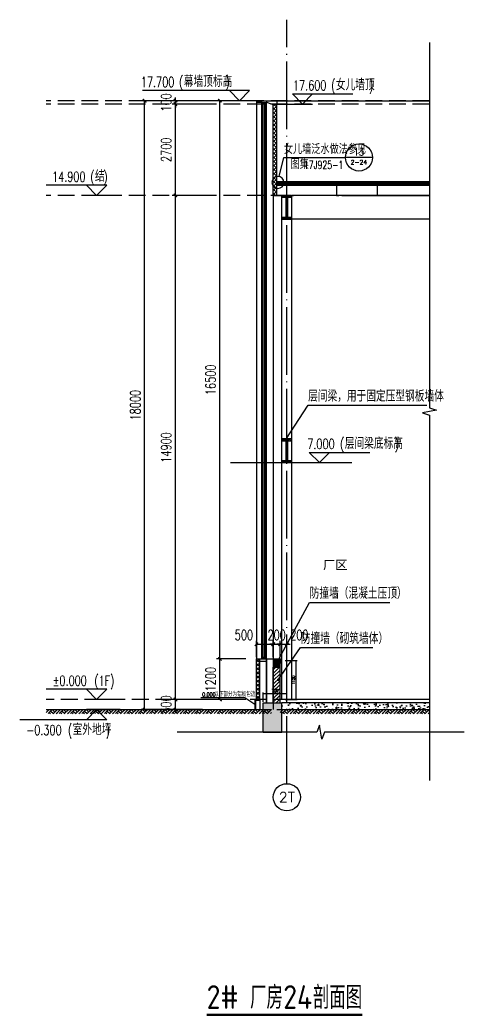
# Model space of a CAD drawing. Extents: x -1899985 to -450366, y 556196 to 2151267.
# Drawn here: x -1001300 to -988159, y 558897 to 588346 of the extents above; entities that cross this region are included whole.
import ezdxf
from ezdxf.enums import TextEntityAlignment as Align

# ---------------------------------------------------------------- set-up
doc = ezdxf.new("R2010")
doc.units = 0
doc.header["$LTSCALE"] = 1000
doc.header["$MEASUREMENT"] = 0
for name, pattern in [('__DASH', [0.35, 0.25, -0.1]), ('DASH', [0.35, 0.25, -0.1]), ('DOTE', [2.42, 2, -0.2, 0.02, -0.2])]:
    doc.linetypes.add(name, pattern=pattern)
doc.layers.get('Defpoints').update_dxf_attribs({"color": 210})
for name, color, linetype in [('A-AXIS-D', 1, 'Continuous'), ('A-AXIS-DOTE', 14, 'DOTE'), ('A-AXIS-DP', 126, 'Continuous'), ('A-AXIS-SYMB', 3, 'Continuous'), ('A-CURTAIN', 134, 'Continuous'), ('A-HATCH-1', 252, 'Continuous'), ('A-HATCH-2', 251, 'Continuous'), ('A-LIN-V', 9, 'Continuous'), ('A-SFCE', 30, 'Continuous'), ('A-WINDOW', 140, 'Continuous'), ('AS-COLN', 6, 'Continuous'), ('AS-WALL', 40, 'Continuous'), ('DIM_ELEV', 3, 'Continuous'), ('DIM_LEAD', 3, 'Continuous'), ('DIM_SYMB', 3, 'Continuous'), ('PUB_HATCH', 8, 'Continuous'), ('PUB_TEXT', 7, 'Continuous'), ('建-墙-填充', 8, 'Continuous'), ('建-柱-钢', 9, 'Continuous')]:
    doc.layers.add(name, color=color, linetype=linetype)
doc.styles.add('_TCH_AXIS', font='COMPLEX', dxfattribs={"bigfont": 'GBCBIG'})
doc.styles.add('_TCH_DIM', font='SIMPLEX', dxfattribs={"bigfont": 'GBCBIG'})
doc.styles.add('_TCH_DIM_T3', font='SIMPLEX', dxfattribs={"width": 0.705882, "bigfont": 'GBCBIG'})
doc.styles.get("Standard").update_dxf_attribs({"font": 'gbenor.shx', "bigfont": 'gbcbig.shx'})
doc.styles.add('图框', font='')
doc.styles.get('图框').set_extended_font_data('SimSun')
doc.dimstyles.new('_TCH_ARCH&&100', dxfattribs={"dimtxt": 297.5, "dimasz": 100, "dimexe": 100, "dimexo": 100, "dimgap": 126.25, "dimtad": 1, "dimdec": 0, "dimzin": 0, "dimdsep": 46, "dimtxsty": '_TCH_DIM_T3', "dimblk": 'ARCHTICK', "dimcen": 0.09, "dimclrt": 7, "dimazin": 2, "dimtfac": 1, "dimtdec": 0, "dimtix": 1, "dimtmove": 2, "dimatfit": 3, "dimfxl": 0, "dimtolj": 1, "dimtzin": 0, "dimarcsym": 0})
doc.dimstyles.new('_TCH_ARCH&&30', dxfattribs={"dimtxt": 89.25, "dimasz": 30, "dimexe": 30, "dimexo": 30, "dimgap": 37.875, "dimtad": 1, "dimdec": 0, "dimzin": 0, "dimdsep": 46, "dimtxsty": '_TCH_DIM_T3', "dimblk": 'ARCHTICK', "dimcen": 0.09, "dimclrt": 7, "dimazin": 2, "dimtfac": 1, "dimtdec": 0, "dimtix": 1, "dimtmove": 2, "dimatfit": 3, "dimfxl": 0, "dimtolj": 1, "dimtzin": 0, "dimarcsym": 0})
pattern_1 = [(45, (60, 0), (-60.000061, 60.000061), []), (135, (60, 0), (-60.000061, -60.000061), [])]
pattern_2 = [(45, (0, 0), (-35.355339, 35.355339), []), (45, (23.57, 0), (-35.355339, 35.355339), [])]

# ---------------------------------------------------------------- blocks, each defined once
blk = doc.blocks.new('42343')
at = {"layer": 'A-CURTAIN', "const_width": 15}
blk.add_lwpolyline([(-1579953, 568257), (-1580003, 568257), (-1580003, 567957)], dxfattribs=at)
at = {"layer": 'A-CURTAIN'}
blk.add_lwpolyline([(-1579953, 568237), (-1579983, 568237), (-1579983, 567957)], dxfattribs=at)
at = {"layer": 'A-LIN-V'}
blk.add_line((-1579853, 568237), (-1579853, 567957), dxfattribs=at)
at = {"layer": 'DIM_LEAD'}
for p, q in [((-1580293, 568303), (-1581600, 568303)), ((-1580003, 568107), (-1580293, 568303))]:
    blk.add_line(p, q, dxfattribs=at)
blk.add_lwpolyline([(-1580003, 568107, 0, 32, 0), (-1580102, 568175, 0, 0, 0)], format="xyseb", dxfattribs=at)
at = {"layer": 'PUB_TEXT', "style": '_TCH_DIM', "width": 0.705882}
blk.add_text('0.000', height=119, dxfattribs=at).set_placement((-1581558, 568345))
at = {"layer": 'PUB_TEXT', "style": '_TCH_DIM'}
blk.add_text('以下部分为铝板包边', height=135, dxfattribs=at).set_placement((-1581198, 568345))
blk = doc.blocks.new('_ArchTick')
at = {"color": 0, "linetype": 'ByBlock', "const_width": 0.4}
blk.add_lwpolyline([(-0.5, -0.5), (0.5, 0.5)], dxfattribs=at)
blk = doc.blocks.new('*D115')
at = {"layer": 'A-AXIS-DP', "color": 0, "lineweight": -2}
for p, q in [((-994103, 568187), (-994103, 568468)), ((-994103, 568438), (-993403, 568438)), ((-993403, 568187), (-993403, 568468))]:
    blk.add_line(p, q, dxfattribs=at)
at = {"layer": 'Defpoints', "color": 0}
for p in [(-993403, 568438), (-994103, 568157), (-993403, 568157)]:
    blk.add_point(p, dxfattribs=at)
at = {"layer": 'A-AXIS-DP', "color": 0, "lineweight": -2, "xscale": 30, "yscale": 30, "zscale": 30, "rotation": 180}
blk.add_blockref('_ArchTick', (-994103, 568438), dxfattribs=at)
at = {"layer": 'A-AXIS-DP', "color": 0, "lineweight": -2, "xscale": 30, "yscale": 30, "zscale": 30}
blk.add_blockref('_ArchTick', (-993403, 568438), dxfattribs=at)
at = {"layer": 'A-AXIS-DP', "color": 7, "insert": (-993753, 568520), "char_height": 89.2, "attachment_point": 5, "style": '_TCH_DIM_T3'}
blk.add_mtext('\\A1;700', dxfattribs=at)
blk = doc.blocks.new('*D116')
at = {"layer": 'A-AXIS-DP', "color": 0, "lineweight": -2}
for p, q in [((-993449, 569407), (-993098, 569407)), ((-993128, 568257), (-993128, 569407)), ((-993449, 568257), (-993098, 568257))]:
    blk.add_line(p, q, dxfattribs=at)
at = {"layer": 'Defpoints', "color": 0}
for p in [(-993479, 569407), (-993128, 569407), (-993479, 568257)]:
    blk.add_point(p, dxfattribs=at)
at = {"layer": 'A-AXIS-DP', "color": 0, "lineweight": -2, "xscale": 30, "yscale": 30, "zscale": 30}
for p, rotation in [((-993128, 569407), 90), ((-993128, 568257), 270)]:
    blk.add_blockref('_ArchTick', p, dxfattribs=dict(at, rotation=rotation))
at = {"layer": 'A-AXIS-DP', "color": 7, "insert": (-993211, 568832), "char_height": 89.2, "attachment_point": 5, "rotation": 90, "style": '_TCH_DIM_T3'}
blk.add_mtext('\\A1;1150', dxfattribs=at)
blk = doc.blocks.new('*D139')
at = {"layer": 'A-AXIS-DP', "color": 0, "lineweight": -2}
for p, q in [((-994303, 569507), (-994303, 569988)), ((-994303, 569888), (-993803, 569888)), ((-993803, 569507), (-993803, 569988))]:
    blk.add_line(p, q, dxfattribs=at)
at = {"layer": 'Defpoints', "color": 0}
for p in [(-993803, 569888), (-994303, 569407), (-993803, 569407)]:
    blk.add_point(p, dxfattribs=at)
at = {"layer": 'A-AXIS-DP', "color": 0, "lineweight": -2, "xscale": 100, "yscale": 100, "zscale": 100, "rotation": 180}
blk.add_blockref('_ArchTick', (-994303, 569888), dxfattribs=at)
at = {"layer": 'A-AXIS-DP', "color": 0, "lineweight": -2, "xscale": 100, "yscale": 100, "zscale": 100}
blk.add_blockref('_ArchTick', (-993803, 569888), dxfattribs=at)
at = {"layer": 'A-AXIS-DP', "color": 7, "insert": (-994673, 570163), "char_height": 297.5, "attachment_point": 5, "style": '_TCH_DIM_T3'}
blk.add_mtext('\\A1;500', dxfattribs=at)
blk = doc.blocks.new('*D140')
at = {"layer": 'A-AXIS-DP', "color": 0, "lineweight": -2}
for p, q in [((-993803, 569888), (-993903, 569888)), ((-993803, 569507), (-993803, 569988)), ((-993803, 569888), (-993603, 569888)), ((-993603, 569507), (-993603, 569988)), ((-993603, 569888), (-993503, 569888))]:
    blk.add_line(p, q, dxfattribs=at)
at = {"layer": 'Defpoints', "color": 0}
for p in [(-993603, 569888), (-993803, 569407), (-993603, 569407)]:
    blk.add_point(p, dxfattribs=at)
at = {"layer": 'A-AXIS-DP', "color": 0, "lineweight": -2, "xscale": 100, "yscale": 100, "zscale": 100}
blk.add_blockref('_ArchTick', (-993803, 569888), dxfattribs=at)
at = {"layer": 'A-AXIS-DP', "color": 0, "lineweight": -2, "xscale": 100, "yscale": 100, "zscale": 100, "rotation": 180}
blk.add_blockref('_ArchTick', (-993603, 569888), dxfattribs=at)
at = {"layer": 'A-AXIS-DP', "color": 7, "insert": (-993703, 570163), "char_height": 297.5, "attachment_point": 5, "style": '_TCH_DIM_T3'}
blk.add_mtext('\\A1;200', dxfattribs=at)
blk = doc.blocks.new('*D141')
at = {"layer": 'A-AXIS-DP', "color": 0, "lineweight": -2}
for p, q in [((-993603, 569888), (-993703, 569888)), ((-993603, 569507), (-993603, 569988)), ((-993603, 569888), (-993403, 569888)), ((-993403, 569507), (-993403, 569988)), ((-993403, 569888), (-993303, 569888))]:
    blk.add_line(p, q, dxfattribs=at)
at = {"layer": 'Defpoints', "color": 0}
for p in [(-993403, 569888), (-993603, 569407), (-993403, 569407)]:
    blk.add_point(p, dxfattribs=at)
at = {"layer": 'A-AXIS-DP', "color": 0, "lineweight": -2, "xscale": 100, "yscale": 100, "zscale": 100}
blk.add_blockref('_ArchTick', (-993603, 569888), dxfattribs=at)
at = {"layer": 'A-AXIS-DP', "color": 0, "lineweight": -2, "xscale": 100, "yscale": 100, "zscale": 100, "rotation": 180}
blk.add_blockref('_ArchTick', (-993403, 569888), dxfattribs=at)
at = {"layer": 'A-AXIS-DP', "color": 7, "insert": (-993033, 570163), "char_height": 297.5, "attachment_point": 5, "style": '_TCH_DIM_T3'}
blk.add_mtext('\\A1;200', dxfattribs=at)
blk = doc.blocks.new('*D240')
at = {"layer": 'A-AXIS-D', "color": 0, "lineweight": -2}
for p, q in [((-996697, 568257), (-996697, 568357)), ((-995897, 568257), (-996797, 568257)), ((-996697, 567957), (-996697, 568257)), ((-995897, 567957), (-996797, 567957)), ((-996697, 567957), (-996697, 567857))]:
    blk.add_line(p, q, dxfattribs=at)
at = {"layer": 'Defpoints', "color": 0}
for p in [(-996697, 568257), (-995797, 568257), (-995797, 567957)]:
    blk.add_point(p, dxfattribs=at)
at = {"layer": 'A-AXIS-D', "color": 0, "lineweight": -2, "xscale": 100, "yscale": 100, "zscale": 100}
for p, rotation in [((-996697, 568257), 270), ((-996697, 567957), 90)]:
    blk.add_blockref('_ArchTick', p, dxfattribs=dict(at, rotation=rotation))
at = {"layer": 'A-AXIS-D', "color": 7, "insert": (-996972, 568107), "char_height": 297.5, "attachment_point": 5, "rotation": 90, "style": '_TCH_DIM_T3'}
blk.add_mtext('\\A1;300', dxfattribs=at)
blk = doc.blocks.new('*D241')
at = {"layer": 'A-AXIS-D', "color": 0, "lineweight": -2}
for p, q in [((-995897, 583157), (-996797, 583157)), ((-996697, 568257), (-996697, 583157)), ((-995897, 568257), (-996797, 568257))]:
    blk.add_line(p, q, dxfattribs=at)
at = {"layer": 'Defpoints', "color": 0}
for p in [(-996697, 583157), (-995797, 583157), (-995797, 568257)]:
    blk.add_point(p, dxfattribs=at)
at = {"layer": 'A-AXIS-D', "color": 0, "lineweight": -2, "xscale": 100, "yscale": 100, "zscale": 100}
for p, rotation in [((-996697, 583157), 90), ((-996697, 568257), 270)]:
    blk.add_blockref('_ArchTick', p, dxfattribs=dict(at, rotation=rotation))
at = {"layer": 'A-AXIS-D', "color": 7, "insert": (-996972, 575707), "char_height": 297.5, "attachment_point": 5, "rotation": 90, "style": '_TCH_DIM_T3'}
blk.add_mtext('\\A1;14900', dxfattribs=at)
blk = doc.blocks.new('*D242')
at = {"layer": 'A-AXIS-D', "color": 0, "lineweight": -2}
for p, q in [((-995897, 585857), (-996797, 585857)), ((-996697, 583157), (-996697, 585857)), ((-995897, 583157), (-996797, 583157))]:
    blk.add_line(p, q, dxfattribs=at)
at = {"layer": 'Defpoints', "color": 0}
for p in [(-996697, 585857), (-995797, 585857), (-995797, 583157)]:
    blk.add_point(p, dxfattribs=at)
at = {"layer": 'A-AXIS-D', "color": 0, "lineweight": -2, "xscale": 100, "yscale": 100, "zscale": 100}
for p, rotation in [((-996697, 585857), 90), ((-996697, 583157), 270)]:
    blk.add_blockref('_ArchTick', p, dxfattribs=dict(at, rotation=rotation))
at = {"layer": 'A-AXIS-D', "color": 7, "insert": (-996972, 584507), "char_height": 297.5, "attachment_point": 5, "rotation": 90, "style": '_TCH_DIM_T3'}
blk.add_mtext('\\A1;2700', dxfattribs=at)
blk = doc.blocks.new('*D243')
at = {"layer": 'A-AXIS-D', "color": 0, "lineweight": -2}
for p, q in [((-996697, 585957), (-996697, 586057)), ((-995897, 585957), (-996797, 585957)), ((-995897, 585857), (-996797, 585857)), ((-996697, 585857), (-996697, 585957)), ((-996697, 585857), (-996697, 585757))]:
    blk.add_line(p, q, dxfattribs=at)
at = {"layer": 'Defpoints', "color": 0}
for p in [(-996697, 585957), (-995797, 585957), (-995797, 585857)]:
    blk.add_point(p, dxfattribs=at)
at = {"layer": 'A-AXIS-D', "color": 0, "lineweight": -2, "xscale": 100, "yscale": 100, "zscale": 100}
for p, rotation in [((-996697, 585957), 270), ((-996697, 585857), 90)]:
    blk.add_blockref('_ArchTick', p, dxfattribs=dict(at, rotation=rotation))
at = {"layer": 'A-AXIS-D', "color": 7, "insert": (-996972, 585907), "char_height": 297.5, "attachment_point": 5, "rotation": 90, "style": '_TCH_DIM_T3'}
blk.add_mtext('\\A1;100', dxfattribs=at)
blk = doc.blocks.new('*D244')
at = {"layer": 'A-AXIS-D', "color": 0, "lineweight": -2}
for p, q in [((-996785, 585957), (-997710, 585957)), ((-997610, 567957), (-997610, 585957)), ((-996785, 567957), (-997710, 567957))]:
    blk.add_line(p, q, dxfattribs=at)
at = {"layer": 'Defpoints', "color": 0}
for p in [(-997610, 585957), (-996685, 585957), (-996685, 567957)]:
    blk.add_point(p, dxfattribs=at)
at = {"layer": 'A-AXIS-D', "color": 0, "lineweight": -2, "xscale": 100, "yscale": 100, "zscale": 100}
for p, rotation in [((-997610, 585957), 90), ((-997610, 567957), 270)]:
    blk.add_blockref('_ArchTick', p, dxfattribs=dict(at, rotation=rotation))
at = {"layer": 'A-AXIS-D', "color": 7, "insert": (-997885, 576957), "char_height": 297.5, "attachment_point": 5, "rotation": 90, "style": '_TCH_DIM_T3'}
blk.add_mtext('\\A1;18000', dxfattribs=at)
blk = doc.blocks.new('*D245')
at = {"layer": 'A-AXIS-DP', "color": 0, "lineweight": -2}
for p, q in [((-994611, 569457), (-995484, 569457)), ((-995384, 568257), (-995384, 569457)), ((-994611, 568257), (-995484, 568257))]:
    blk.add_line(p, q, dxfattribs=at)
at = {"layer": 'Defpoints', "color": 0}
for p in [(-995384, 569457), (-994511, 569457), (-994511, 568257)]:
    blk.add_point(p, dxfattribs=at)
at = {"layer": 'A-AXIS-DP', "color": 0, "lineweight": -2, "xscale": 100, "yscale": 100, "zscale": 100}
for p, rotation in [((-995384, 569457), 90), ((-995384, 568257), 270)]:
    blk.add_blockref('_ArchTick', p, dxfattribs=dict(at, rotation=rotation))
at = {"layer": 'A-AXIS-DP', "color": 7, "insert": (-995659, 568857), "char_height": 297.5, "attachment_point": 5, "rotation": 90, "style": '_TCH_DIM_T3'}
blk.add_mtext('\\A1;1200', dxfattribs=at)
blk = doc.blocks.new('*D246')
at = {"layer": 'A-AXIS-DP', "color": 0, "lineweight": -2}
for p, q in [((-994611, 585957), (-995484, 585957)), ((-995384, 569457), (-995384, 585957)), ((-994611, 569457), (-995484, 569457))]:
    blk.add_line(p, q, dxfattribs=at)
at = {"layer": 'Defpoints', "color": 0}
for p in [(-995384, 585957), (-994511, 585957), (-994511, 569457)]:
    blk.add_point(p, dxfattribs=at)
at = {"layer": 'A-AXIS-DP', "color": 0, "lineweight": -2, "xscale": 100, "yscale": 100, "zscale": 100}
for p, rotation in [((-995384, 585957), 90), ((-995384, 569457), 270)]:
    blk.add_blockref('_ArchTick', p, dxfattribs=dict(at, rotation=rotation))
at = {"layer": 'A-AXIS-DP', "color": 7, "insert": (-995659, 577707), "char_height": 297.5, "attachment_point": 5, "rotation": 90, "style": '_TCH_DIM_T3'}
blk.add_mtext('\\A1;16500', dxfattribs=at)
blk = doc.blocks.new('$LinePat$素土夯实')
at = {"color": 0}
for p, q in [((0, -210), (210, 0)), ((120, -300), (420, 0)), ((420, 0), (608, -188)), ((495, -300), (795, 0)), ((615, 0), (705, -90)), ((210, -210), (300, -300)), ((315, -105), (502, -293)), ((705, -300), (795, -210))]:
    blk.add_line(p, q, dxfattribs=at)
blk = doc.blocks.new('CURVEPATTERNLIB$SYSLIB$岩棉板')
at = {"color": 0}
for p, q in [((0, -17), (12, -67)), ((12, -67), (24, -17))]:
    blk.add_line(p, q, dxfattribs=at)
for centre, start, end in [((12, -17), 0, 180), ((0, -67), 270, 0), ((24, -67), 180, 270)]:
    blk.add_arc(centre, 12, start, end, dxfattribs=at)
blk = doc.blocks.new('_FZH')
blk.add_lwpolyline([(-0.5, -0.5), (0.5, -0.5), (0.5, 0.5), (-0.5, 0.5)], close=True)
at = {"layer": 'PUB_HATCH'}
blk.add_solid([(-0.5, -0.5), (0.5, -0.5), (-0.5, 0.5), (0.5, 0.5)], dxfattribs=at)

msp = doc.modelspace()

# ---------------------------------------------------------------- hatches: boundary and pattern name
at = {"layer": 'A-HATCH-1'}
h = msp.add_hatch(dxfattribs=at)
h.set_pattern_fill('混凝土', color=256, scale=50)
h.set_pattern_definition([(50, (0, 0), (358.63009, -31.37607), [37.5, -412.5]), (355, (0, 0), (-69.37567, 376.09607), [30, -330]), (100.4514, (29.9, -2.6), (289.25469, 344.71977), [31.8701, -350.57106]), (46.1842, (0, 100), (533.62052, -82.7595), [56.25, -618.75]), (96.6356, (44.47, 93.1), (467.33135, 487.05894), [47.80514, -525.8565]), (351.1842, (0, 100), (467.33097, 487.0593), [45, -495]), (21, (50, 75), (298.453526, -201.309445), [37.5, -412.5]), (326, (50, 75), (121.65767, 362.57502), [30, -330]), (71.4514, (74.87, 58.22), (420.11131, 161.26525), [31.8701, -350.57106]), (37.5, (0, 0), (6.079928, 166.446927), [0, -326, 0, -335, 0, -331.25]), (7.5, (0, 0), (131.53477, 197.205856), [0, -191, 0, -318.5, 0, -126.25]), (327.5, (-111.5, 0), (266.911218, -11.277436), [0, -125, 0, -390, 0, -517.5]), (317.5, (-161.5, 0), (291.593085, 50.05249), [0, -162.5, 0, -259, 0, -367.5])])
h.paths.add_polyline_path([(-989180.3, 567957.5), (-989180.3, 568157.5), (-993552.7, 568157.5), (-993552.7, 567957.5)])
at = {"layer": 'PUB_HATCH'}
h = msp.add_hatch(dxfattribs=at)
h.set_pattern_fill('多孔材料', color=256, scale=30, style=0)
h.set_pattern_definition(pattern_1)
h.paths.add_polyline_path([(-993702.7, 583157.5), (-993702.7, 585857.5), (-993802.7, 585857.5), (-993802.7, 583157.5)])
h = msp.add_hatch(dxfattribs=at)
h.set_pattern_fill('多孔材料', color=256, scale=30, style=0)
h.set_pattern_definition(pattern_1)
h.paths.add_polyline_path([(-994202.7, 568237.5), (-994202.7, 569457.5), (-994302.7, 569457.5), (-994302.7, 568237.5)])
h = msp.add_hatch(dxfattribs=at)
h.set_pattern_fill('普通砖', color=256, scale=30, style=0)
h.set_pattern_definition([(45, (0, 53.85), (-53.03303, 53.03303), [])])
h.paths.add_polyline_path([(-993602.7, 569207.5), (-993802.7, 569207.5), (-993802.7, 568157.5), (-993602.7, 568157.5)])
msp.add_hatch(color=256, dxfattribs=at).paths.add_polyline_path([(-993552.7, 567290), (-993552.7, 568157.5), (-994102.7, 568157.5), (-994102.7, 567290)])
at = {"layer": '建-墙-填充'}
h = msp.add_hatch(dxfattribs=at)
h.set_pattern_fill('金属', color=256, scale=20, style=0)
h.set_pattern_definition(pattern_2)
h.paths.add_polyline_path([(-993527.7, 583157.5), (-993527.7, 583107.5), (-993427.7, 583107.5), (-993427.7, 582507.5), (-993527.7, 582507.5), (-993527.7, 582457.5), (-993277.7, 582457.5), (-993277.7, 582507.5), (-993377.7, 582507.5), (-993377.7, 583107.5), (-993277.7, 583107.5), (-993277.7, 583157.5)])
h = msp.add_hatch(dxfattribs=at)
h.set_pattern_fill('金属', color=256, scale=20, style=0)
h.set_pattern_definition(pattern_2)
h.paths.add_polyline_path([(-993527.7, 575957.5), (-993527.7, 575907.5), (-993427.7, 575907.5), (-993427.7, 575307.5), (-993527.7, 575307.5), (-993527.7, 575257.5), (-993277.7, 575257.5), (-993277.7, 575307.5), (-993377.7, 575307.5), (-993377.7, 575907.5), (-993277.7, 575907.5), (-993277.7, 575957.5)])

# ---------------------------------------------------------------- linework, layer by layer
at = {"layer": 'A-AXIS-D'}
msp.add_circle((-993402.7, 565367.9), 400, dxfattribs=at)
at = {"layer": 'A-AXIS-DOTE'}
for p, q in [((-993402.7, 565758.8), (-993402.7, 588346)), ((-995071.8, 575257.5), (-991481.4, 575257.5))]:
    msp.add_line(p, q, dxfattribs=at)
at = {"layer": 'A-AXIS-DOTE', "linetype": '__DASH', "ltscale": 2}
for p, q in [((-989180.3, 585957.5), (-1000517.9, 585957.5)), ((-989180.3, 585857.5), (-1000517.9, 585857.5)), ((-989180.3, 583157.5), (-1000517.9, 583157.5)), ((-990487.1, 568257.5), (-1000517.9, 568257.5))]:
    msp.add_line(p, q, dxfattribs=at)
at = {"layer": 'A-AXIS-SYMB'}
for p, q in [((-993625.2, 583713.6), (-993487.7, 584279.2)), ((-993487.7, 584279.2), (-991669.4, 584279.2)), ((-990869.4, 584279.2), (-991669.4, 584279.2)), ((-993429, 575942.4), (-992771.5, 576956.9)), ((-992771.5, 576956.9), (-989261.2, 576956.9)), ((-993696.5, 569344.5), (-992735.2, 571127.6)), ((-992735.2, 571127.6), (-990355.7, 571127.6)), ((-993657.5, 568837.4), (-993000, 569792.1)), ((-993000, 569792.1), (-990863.5, 569792.1))]:
    msp.add_line(p, q, dxfattribs=at)
msp.add_lwpolyline([(-993490, 583541.5, 1), (-993844.1, 583541.5, 1)], format="xyb", close=True, dxfattribs=at)
at = {"layer": 'A-AXIS-SYMB', "const_width": 40}
for points in [[(-993439.9, 575925.6, 1), (-993418.1, 575959.2, 1)], [(-993706, 569326.9, 1), (-993687, 569362.1, 1)], [(-993668.8, 568820.9, 1), (-993646.2, 568853.9, 1)]]:
    msp.add_lwpolyline(points, format="xyb", close=True, dxfattribs=at)
at = {"layer": 'A-AXIS-SYMB'}
msp.add_circle((-991269.4, 584279.2), 400, dxfattribs=at)
at = {"layer": 'A-LIN-V'}
for p, q in [((-994302.7, 585957.5), (-993992.7, 585957.5)), ((-994302.7, 585957.5), (-994302.7, 569457.5)), ((-994142.7, 585907.5), (-994302.7, 585907.5)), ((-994002.7, 568157.5), (-994002.7, 585907.5)), ((-993992.7, 585957.5), (-989180.3, 585957.5)), ((-993402.7, 583157.5), (-993802.7, 583157.5)), ((-993802.7, 583157.5), (-993202.7, 583157.5)), ((-993802.7, 583157.5), (-993802.7, 568157.5)), ((-993552.7, 568257.5), (-993552.7, 583157.5)), ((-993252.7, 568257.5), (-993252.7, 583157.5)), ((-989180.3, 583157.5), (-993252.7, 583157.5)), ((-991778.3, 583157.5), (-992428.3, 583157.5)), ((-991778.3, 583157.5), (-989180.3, 583157.5)), ((-989180.3, 582457.5), (-993252.7, 582457.5)), ((-994002.7, 569457.5), (-994002.7, 568157.5)), ((-993802.7, 569457.5), (-993802.7, 567957.5))]:
    msp.add_line(p, q, dxfattribs=at)
for points in [[(-991865.1, 583437.5), (-991865.1, 583457.5), (-991935.1, 583457.5), (-991935.1, 583157.5), (-991865.1, 583157.5), (-991865.1, 583177.5)], [(-990665.1, 583437.5), (-990665.1, 583457.5), (-990735.1, 583457.5), (-990735.1, 583157.5), (-990665.1, 583157.5), (-990665.1, 583177.5)]]:
    msp.add_lwpolyline(points, dxfattribs=at)
at = {"layer": 'A-SFCE'}
msp.add_line((-989180.3, 568257.5), (-993602.7, 568257.5), dxfattribs=at)
at = {"layer": 'A-SFCE', "linetype": 'DASH'}
msp.add_lwpolyline([(-994002.7, 569457.5), (-993752.7, 569457.5), (-993582.7, 569457.5), (-993582.7, 569323.7)], dxfattribs=at)
at = {"layer": 'A-WINDOW'}
for p, q in [((-994142.7, 569507.5), (-994142.7, 585957.5)), ((-994142.7, 585907.5), (-993992.7, 585907.5)), ((-994109.7, 569507.5), (-994109.7, 585907.5)), ((-994075.7, 585907.5), (-994075.7, 569507.5)), ((-994042.7, 585907.5), (-994042.7, 569507.5))]:
    msp.add_line(p, q, dxfattribs=at)
for points in [[(-993992.7, 585957.5), (-993702.7, 585957.5), (-993702.7, 585857.5), (-993852.7, 585857.5), (-993992.7, 585907.5)], [(-994202.7, 569457.5), (-994002.7, 569457.5), (-994002.7, 569380.5), (-994202.7, 569380.5)], [(-994142.7, 569507.5), (-994042.7, 569507.5), (-994042.7, 569457.5), (-994142.7, 569457.5)]]:
    msp.add_lwpolyline(points, close=True, dxfattribs=at)
at = {"layer": 'AS-COLN'}
for p, q in [((-989180.3, 583557.5), (-993702.7, 583557.5)), ((-989180.3, 583457.5), (-993702.7, 583457.5)), ((-994102.7, 567290), (-994102.7, 568157.5)), ((-994102.7, 568157.5), (-993552.7, 568157.5)), ((-993552.7, 567290), (-993552.7, 568157.5)), ((-994102.7, 567290), (-993552.7, 567290))]:
    msp.add_line(p, q, dxfattribs=at)
for points in [[(-989180.3, 568157.5), (-993552.7, 568157.5)], [(-993702.7, 567957.5), (-989180.3, 567957.5)]]:
    msp.add_lwpolyline(points, dxfattribs=at)
at = {"layer": 'AS-WALL'}
for p, q in [((-993802.7, 583157.5), (-993802.7, 585857.5)), ((-993802.7, 585857.5), (-993702.7, 585857.5)), ((-993702.7, 583157.5), (-993702.7, 585857.5)), ((-993802.7, 583157.5), (-993702.7, 583157.5)), ((-994302.7, 568237.5), (-994302.7, 569457.5)), ((-994302.7, 569457.5), (-994202.7, 569457.5)), ((-994202.7, 569457.5), (-994002.7, 569457.5)), ((-994202.7, 568237.5), (-994202.7, 569457.5)), ((-993802.7, 568157.5), (-993802.7, 569207.5)), ((-993602.7, 568157.5), (-993602.7, 569207.5)), ((-994302.7, 568237.5), (-994202.7, 568237.5)), ((-993802.7, 568157.5), (-993602.7, 568157.5))]:
    msp.add_line(p, q, dxfattribs=at)
msp.add_lwpolyline([(-1000517.9, 567957.5), (-993852.7, 567957.5), (-993852.7, 567957.5)], dxfattribs=at)
at = {"layer": 'DIM_ELEV'}
for p, q in [((-994502.7, 586257.5), (-997676, 586257.5)), ((-994802.7, 585957.5), (-995102.7, 586257.5)), ((-994802.7, 585957.5), (-994502.7, 586257.5)), ((-992940, 585857.5), (-993240, 586157.5)), ((-993240, 586157.5), (-991452, 586157.5)), ((-992940, 585857.5), (-992640, 586157.5)), ((-994102.7, 585957.5), (-995102.7, 585957.5)), ((-993840, 585857.5), (-992640, 585857.5)), ((-998729.9, 583457.5), (-1000517.9, 583457.5)), ((-999029.9, 583157.5), (-999329.9, 583457.5)), ((-999029.9, 583157.5), (-998729.9, 583457.5)), ((-998329.9, 583157.5), (-999329.9, 583157.5)), ((-992437.5, 575257.5), (-992737.5, 575557.5)), ((-992737.5, 575557.5), (-990949.5, 575557.5)), ((-992437.5, 575257.5), (-992137.5, 575557.5)), ((-993438.7, 575257.5), (-992137.5, 575257.5)), ((-998729.9, 568557.5), (-1000517.9, 568557.5)), ((-999029.9, 568257.5), (-999329.9, 568557.5)), ((-999029.9, 568257.5), (-998729.9, 568557.5)), ((-998329.9, 568257.5), (-999329.9, 568257.5)), ((-999029.9, 567957.5), (-999329.9, 567657.5)), ((-998329.9, 567957.5), (-999329.9, 567957.5)), ((-999029.9, 567957.5), (-998729.9, 567657.5)), ((-998729.9, 567657.5), (-1001299.6, 567657.5))]:
    msp.add_line(p, q, dxfattribs=at)
at = {"layer": 'DIM_SYMB'}
for points in [[(-989180.3, 587675.8), (-989180.3, 576882.3), (-988970.3, 576805.9), (-989390.3, 576731.8), (-989180.3, 576657.3), (-989180.3, 565863.8)], [(-988158.9, 567290), (-992290.8, 567290), (-992367.2, 567080), (-992441.3, 567500), (-992515.8, 567290), (-996647.7, 567290)]]:
    msp.add_lwpolyline(points, dxfattribs=at)
at = {"layer": 'DIM_SYMB', "const_width": 70}
msp.add_lwpolyline([(-995774.4, 558932.5), (-991167.6, 558932.5)], dxfattribs=at)
at = {"layer": '建-柱-钢'}
for p, q in [((-993527.7, 583157.5), (-993527.7, 583107.5)), ((-993277.7, 583157.5), (-993527.7, 583157.5)), ((-993527.7, 583107.5), (-993427.7, 583107.5)), ((-993427.7, 583107.5), (-993427.7, 582507.5)), ((-993377.7, 582507.5), (-993377.7, 583107.5)), ((-993377.7, 583107.5), (-993277.7, 583107.5)), ((-993277.7, 583107.5), (-993277.7, 583157.5)), ((-993427.7, 582507.5), (-993527.7, 582507.5)), ((-993527.7, 582507.5), (-993527.7, 582457.5)), ((-993277.7, 582507.5), (-993377.7, 582507.5)), ((-993277.7, 582457.5), (-993277.7, 582507.5)), ((-993527.7, 582457.5), (-993277.7, 582457.5)), ((-993527.7, 575957.5), (-993527.7, 575907.5)), ((-993277.7, 575957.5), (-993527.7, 575957.5)), ((-993527.7, 575907.5), (-993427.7, 575907.5)), ((-993427.7, 575907.5), (-993427.7, 575307.5)), ((-993377.7, 575307.5), (-993377.7, 575907.5)), ((-993377.7, 575907.5), (-993277.7, 575907.5)), ((-993277.7, 575907.5), (-993277.7, 575957.5)), ((-993427.7, 575307.5), (-993527.7, 575307.5)), ((-993527.7, 575307.5), (-993527.7, 575257.5)), ((-993527.7, 575257.5), (-993277.7, 575257.5)), ((-993277.7, 575307.5), (-993377.7, 575307.5)), ((-993277.7, 575257.5), (-993277.7, 575307.5))]:
    msp.add_line(p, q, dxfattribs=at)

# ---------------------------------------------------------------- block references
at = {"layer": 'A-HATCH-1', "xscale": 0.4279055464937379, "yscale": 0.4, "zscale": 0.4}
for p in [(-993602.7, 567957.5), (-993262.5, 567957.5), (-992922.3, 567957.5), (-992582.1, 567957.5), (-992241.9, 567957.5), (-991901.7, 567957.5), (-991561.5, 567957.5), (-991221.4, 567957.5), (-990881.2, 567957.5), (-990541, 567957.5), (-990200.8, 567957.5), (-989860.6, 567957.5), (-989520.4, 567957.5)]:
    msp.add_blockref('$LinePat$素土夯实', p, dxfattribs=at)
at = {"layer": 'A-HATCH-2', "xscale": 1.355636637671839, "yscale": 1.351351351351351, "zscale": 1.351351351351351, "rotation": 359.9999999999852}
for p in [(-993702.7, 583564.5), (-993670.1, 583564.5), (-993637.6, 583564.5), (-993605, 583564.5), (-993572.5, 583564.5), (-993540, 583564.5), (-993507.4, 583564.5), (-993474.9, 583564.5), (-993442.4, 583564.5), (-993409.8, 583564.5), (-993377.3, 583564.5), (-993344.8, 583564.5), (-993312.2, 583564.5), (-993279.7, 583564.5), (-993247.2, 583564.5), (-993214.6, 583564.5), (-993182.1, 583564.5), (-993149.6, 583564.5), (-993117, 583564.5), (-993084.5, 583564.5), (-993051.9, 583564.5), (-993019.4, 583564.5), (-992986.9, 583564.5), (-992954.3, 583564.5), (-992921.8, 583564.5), (-992889.3, 583564.5), (-992856.7, 583564.5), (-992824.2, 583564.5), (-992791.7, 583564.5), (-992759.1, 583564.5), (-992726.6, 583564.5), (-992694.1, 583564.5), (-992661.5, 583564.5), (-992629, 583564.5), (-992596.5, 583564.5), (-992563.9, 583564.5), (-992531.4, 583564.5), (-992498.8, 583564.5), (-992466.3, 583564.5), (-992433.8, 583564.5), (-992401.2, 583564.5), (-992368.7, 583564.5), (-992336.2, 583564.5), (-992303.6, 583564.5), (-992271.1, 583564.5), (-992238.6, 583564.5), (-992206, 583564.5), (-992173.5, 583564.5), (-992141, 583564.5), (-992108.4, 583564.5), (-992075.9, 583564.5), (-992043.4, 583564.5), (-992010.8, 583564.5), (-991978.3, 583564.5), (-991945.7, 583564.5), (-991913.2, 583564.5), (-991880.7, 583564.5), (-991848.1, 583564.5), (-991815.6, 583564.5), (-991783.1, 583564.5), (-991750.5, 583564.5), (-991718, 583564.5), (-991685.5, 583564.5), (-991652.9, 583564.5), (-991620.4, 583564.5), (-991587.9, 583564.5), (-991555.3, 583564.5), (-991522.8, 583564.5), (-991490.3, 583564.5), (-991457.7, 583564.5), (-991425.2, 583564.5), (-991392.7, 583564.5), (-991360.1, 583564.5), (-991327.6, 583564.5), (-991295, 583564.5), (-991262.5, 583564.5), (-991230, 583564.5), (-991197.4, 583564.5), (-991164.9, 583564.5), (-991132.4, 583564.5), (-991099.8, 583564.5), (-991067.3, 583564.5), (-991034.8, 583564.5), (-991002.2, 583564.5), (-990969.7, 583564.5), (-990937.2, 583564.5), (-990904.6, 583564.5), (-990872.1, 583564.5), (-990839.6, 583564.5), (-990807, 583564.5), (-990774.5, 583564.5), (-990741.9, 583564.5), (-990709.4, 583564.5), (-990676.9, 583564.5), (-990644.3, 583564.5), (-990611.8, 583564.5), (-990579.3, 583564.5), (-990546.7, 583564.5), (-990514.2, 583564.5), (-990481.7, 583564.5), (-990449.1, 583564.5), (-990416.6, 583564.5), (-990384.1, 583564.5), (-990351.5, 583564.5), (-990319, 583564.5), (-990286.5, 583564.5), (-990253.9, 583564.5), (-990221.4, 583564.5), (-990188.8, 583564.5), (-990156.3, 583564.5), (-990123.8, 583564.5), (-990091.2, 583564.5), (-990058.7, 583564.5), (-990026.2, 583564.5), (-989993.6, 583564.5), (-989961.1, 583564.5), (-989928.6, 583564.5), (-989896, 583564.5), (-989863.5, 583564.5), (-989831, 583564.5), (-989798.4, 583564.5), (-989765.9, 583564.5), (-989733.4, 583564.5), (-989700.8, 583564.5), (-989668.3, 583564.5), (-989635.7, 583564.5), (-989603.2, 583564.5), (-989570.7, 583564.5), (-989538.1, 583564.5), (-989505.6, 583564.5), (-989473.1, 583564.5), (-989440.5, 583564.5), (-989408, 583564.5), (-989375.5, 583564.5), (-989342.9, 583564.5), (-989310.4, 583564.5), (-989277.9, 583564.5), (-989245.3, 583564.5), (-989212.8, 583564.5)]:
    msp.add_blockref('CURVEPATTERNLIB$SYSLIB$岩棉板', p, dxfattribs=at)
at = {"layer": 'A-HATCH-2', "xscale": 0.4191947151314061, "yscale": 0.4, "zscale": 0.4}
for p in [(-1000517.9, 567957.5), (-1000184.6, 567957.5), (-999851.3, 567957.5), (-999518.1, 567957.5), (-999184.8, 567957.5), (-998851.6, 567957.5), (-998518.3, 567957.5), (-998185, 567957.5), (-997851.8, 567957.5), (-997518.5, 567957.5), (-997185.3, 567957.5), (-996852, 567957.5), (-996518.7, 567957.5), (-996185.5, 567957.5), (-995852.2, 567957.5), (-995519, 567957.5), (-995185.7, 567957.5), (-994852.4, 567957.5), (-994519.2, 567957.5), (-994185.9, 567957.5)]:
    msp.add_blockref('$LinePat$素土夯实', p, dxfattribs=at)
at = {"layer": 'A-LIN-V'}
msp.add_blockref('42343', (585650, 0), dxfattribs=at)
at = {"layer": 'AS-COLN', "xscale": 200.0000002973247, "yscale": 200.0000010662479, "zscale": 200.0000010662479, "rotation": 359.9999997308278}
msp.add_blockref('_FZH', (-993702.7, 569307.5), dxfattribs=at)

# ---------------------------------------------------------------- texts
at = {"layer": 'PUB_TEXT', "style": '_TCH_DIM', "width": 0.705882}
for s, height, p in [('17.700', 297.5, (-997721.1, 586362.5)), ('(', 297.5, (-996591.1, 586362.5)), (')', 297.5, (-995222.3, 586362.5)), ('(', 297.5, (-992091.9, 586262.5)), (')', 297.5, (-990968.9, 586262.5)), ('17.600', 297.5, (-993221.9, 586262.5)), ('17J925-1', 238, (-992897.4, 583942)), ('14.900', 297.5, (-1000347.9, 583562.5)), ('(', 297.5, (-999217.9, 583562.5)), (')', 297.5, (-998832.1, 583562.5)), ('(', 297.5, (-991827.7, 575662.5)), (')', 297.5, (-990213.2, 575662.5)), ('7.000', 297.5, (-992797.7, 575662.5)), ('%%P0.000', 297.5, (-1000327.9, 568662.5)), ('(1F)', 297.5, (-999097.9, 568662.5)), ('-0.300', 297.5, (-1001109.6, 567202.5)), ('(', 297.5, (-999879.6, 567202.5)), (')', 297.5, (-998756.6, 567202.5))]:
    msp.add_text(s, height=height, dxfattribs=at).set_placement(p)
at = {"layer": 'PUB_TEXT'}
for s, height, style, p in [('幕墙顶标高', 337.59, '_TCH_DIM', (-996451.1, 586362.5)), ('女儿墙顶', 337.59, '_TCH_DIM', (-991951.9, 586262.5)), ('女儿墙泛水做法参见', 270.07, '_TCH_DIM', (-993490, 584384.1)), ('图集', 270.07, '_TCH_DIM', (-993290.6, 583942)), ('结', 337.6, '_TCH_DIM', (-999077.9, 583562.5)), ('层间梁，用于固定压型钢板墙体', 337.589, '_TCH_DIM', (-992773.1, 577061.9)), ('层间梁底标高', 337.59, '_TCH_DIM', (-991687.7, 575662.5)), ('厂区', 264.35, '图框', (-992331.2, 572102.8)), ('防撞墙（混凝土压顶）', 337.59, '_TCH_DIM', (-992727.1, 571232.6)), ('防撞墙（砌筑墙体）', 337.59, '_TCH_DIM', (-992989.2, 569897.1)), ('室外地坪', 337.59, '_TCH_DIM', (-999739.6, 567202.5))]:
    msp.add_text(s, height=height, dxfattribs=dict(at, style=style)).set_placement(p)
for s, height, style, p, p2 in [('13', 213.49, '_TCH_DIM', (-991421.9, 584341.7), (-991116.9, 584341.7)), ('2-24', 126.11, '_TCH_DIM', (-991512.6, 584076.5), (-991026.2, 584076.5)), ('2T', 288.12, '_TCH_AXIS', (-993642.8, 565223.8), (-993162.6, 565223.8))]:
    msp.add_text(s, height=height, dxfattribs=dict(at, style=style)).set_placement(p, p2, align=Align.FIT)
for s, height, p in [('厂房', 675.18, (-994491.1, 559109.7)), ('剖面图', 675.18, (-992633.1, 559109.7)), ('2#', 700, (-995774.4, 559109.7)), ('24', 700, (-993508.1, 559109.7))]:
    msp.add_text(s, height=height, dxfattribs=at).set_placement(p)

# ---------------------------------------------------------------- dimensions: what is measured, and where the dimension line sits
at = {"layer": 'A-AXIS-D'}
for p1, p2, distance, picture, middle in [((-995796.6, 585857.5), (-995796.6, 585957.5), 900, '*D243', (-996971.6, 585907.5)), ((-996685.2, 567957.5), (-996685.2, 585957.5), 925.2, '*D244', (-997885.4, 576957.5)), ((-995796.6, 583157.5), (-995796.6, 585857.5), 900, '*D242', (-996971.6, 584507.5)), ((-995796.6, 568257.5), (-995796.6, 583157.5), 900, '*D241', (-996971.6, 575707.5)), ((-995796.6, 567957.5), (-995796.6, 568257.5), 900, '*D240', (-996971.6, 568107.5))]:
    dim = msp.add_aligned_dim(p1=p1, p2=p2, distance=distance, dimstyle='_TCH_ARCH&&100', dxfattribs=at)
    dim.commit()
    dim.dimension.update_dxf_attribs({"geometry": picture, "text_midpoint": middle})
at = {"layer": 'A-AXIS-DP'}
for p1, p2, distance, dimstyle, picture, middle in [((-994511.3, 569457.5), (-994511.3, 585957.5), 873.2, '_TCH_ARCH&&100', '*D246', (-995659.5, 577707.5)), ((-993802.7, 569407.5), (-993602.7, 569407.5), 480.6, '_TCH_ARCH&&100', '*D140', (-993702.7, 570163.1)), ((-994511.3, 568257.5), (-994511.3, 569457.5), 873.2, '_TCH_ARCH&&100', '*D245', (-995659.5, 568857.5)), ((-993478.8, 568257.5), (-993478.8, 569407.5), -350.8, '_TCH_ARCH&&30', '*D116', (-993210.5, 568832.5)), ((-994102.7, 568157.5), (-993402.7, 568157.5), 280.5, '_TCH_ARCH&&30', '*D115', (-993752.7, 568520.5))]:
    dim = msp.add_aligned_dim(p1=p1, p2=p2, distance=distance, dimstyle=dimstyle, dxfattribs=at)
    dim.commit()
    dim.dimension.update_dxf_attribs({"geometry": picture, "text_midpoint": middle})
for base, p1, p2, picture, middle in [((-993802.7, 569888.1), (-994302.7, 569407.5), (-993802.7, 569407.5), '*D139', (-994672.7, 570163.1)), ((-993402.7, 569888.1), (-993602.7, 569407.5), (-993402.7, 569407.5), '*D141', (-993032.7, 570163.1))]:
    dim = msp.add_linear_dim(base=base, p1=p1, p2=p2, angle=0, dimstyle='_TCH_ARCH&&100', dxfattribs=at)
    dim.commit()
    dim.dimension.update_dxf_attribs({"geometry": picture, "text_midpoint": middle, "dimtype": 129})

doc.saveas('drawing.dxf')
